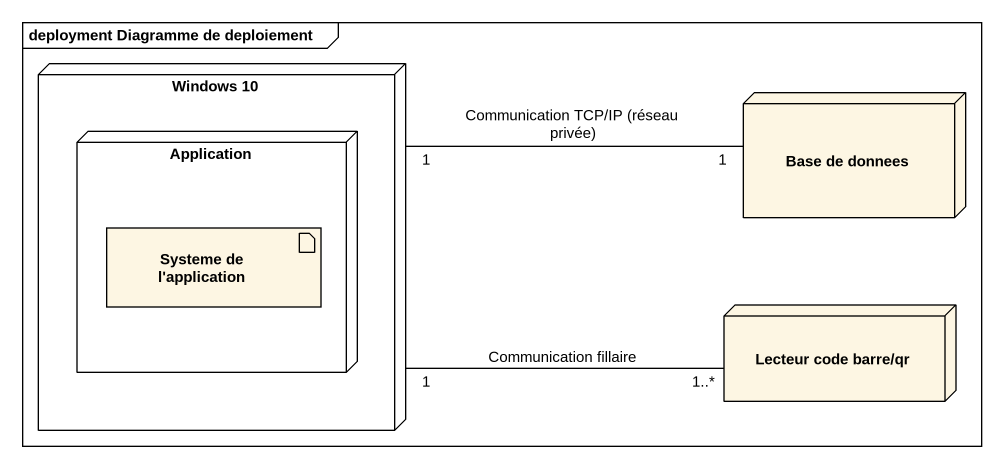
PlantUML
@startuml
mainframe deployment Diagramme de deploiement
node "Windows 10" as Windows_10 {
  node Application {
    artifact "Systeme de l'application" as Systeme_de_l_application
  }
}
node "Base de donnees" as Base_de_donnees
node "Lecteur code barre/qr" as Lecteur_code_barre_qr
Windows_10 "1" -right- "1" Base_de_donnees : Communication TCP/IP (réseau privée)
Windows_10 "1" -right- "1..*" Lecteur_code_barre_qr : Communication fillaire
@enduml
